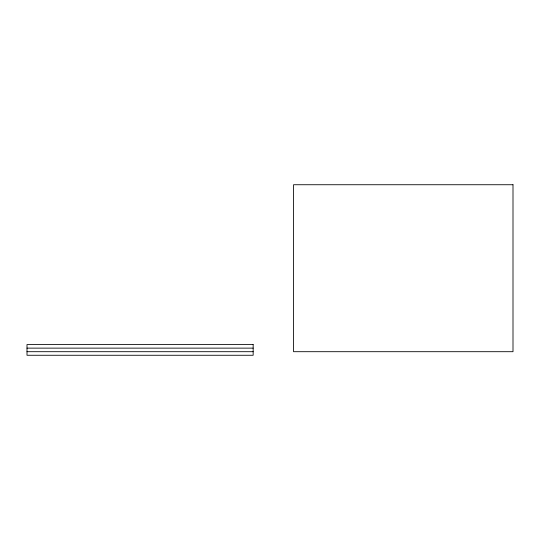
<?xml version="1.0" encoding="UTF-8"?>
<svg xmlns="http://www.w3.org/2000/svg" width="540" height="540" viewBox="0 0 540 540"><rect width="100%" height="100%" fill="white"/><g stroke="black" fill="none" stroke-linecap="round" stroke-linejoin="round"><path stroke-width="0.81" d="M27 348.131L253.159 348.131M27 351.695L253.159 351.695M513 184.734L293.558 184.734L293.558 351.695L513 351.695L513 184.734M253.159 344.56L27 344.56L27 355.266L253.159 355.266L253.159 344.56"/></g></svg>
